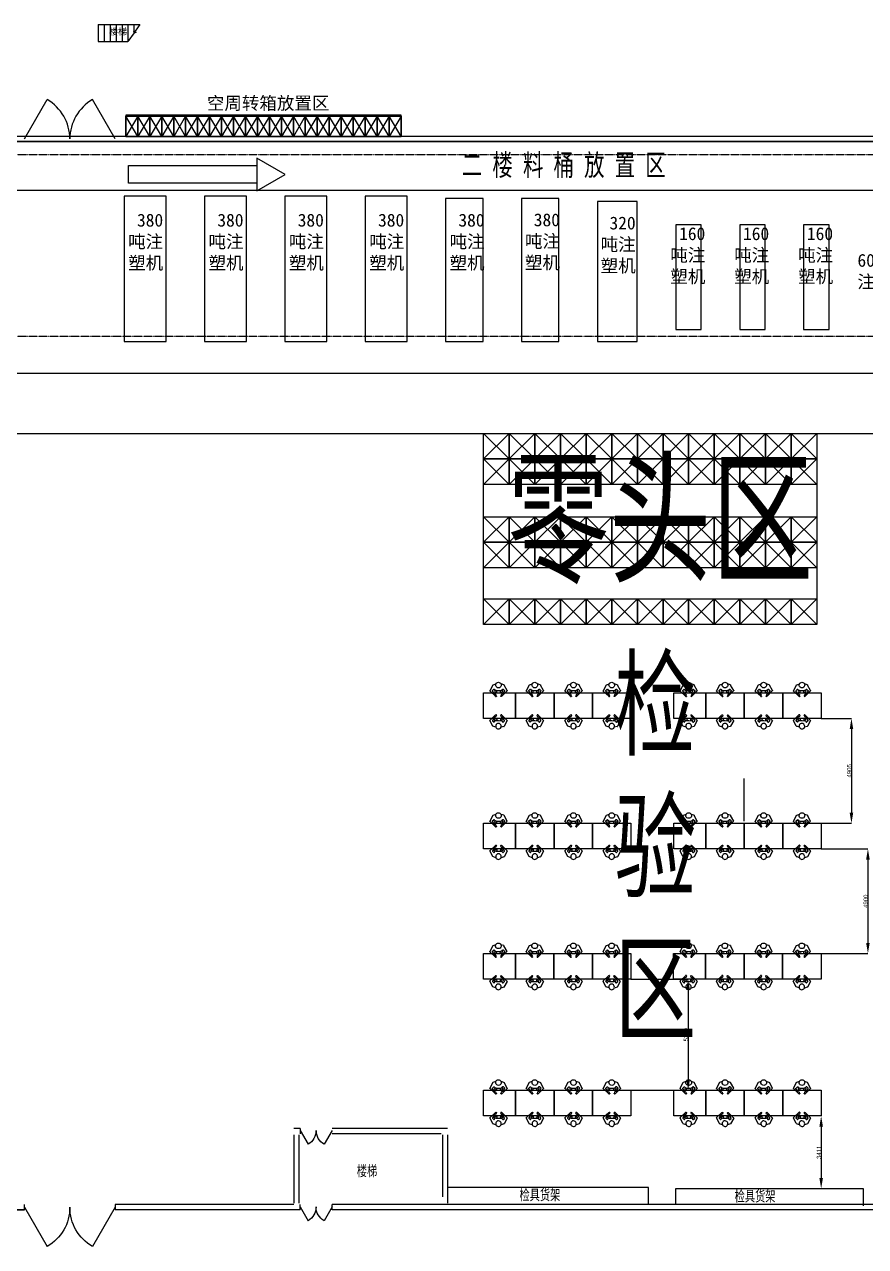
# Model space of a CAD drawing. Header units: millimetres. Extents: x 958 to 636282, y 2095 to 161571.
# Drawn here: x 461149 to 500509, y 85610 to 142815 of the extents above; entities that cross this region are included whole.
import ezdxf
from ezdxf.enums import TextEntityAlignment as Align

# ---------------------------------------------------------------- set-up
doc = ezdxf.new("R2010")
doc.units = ezdxf.units.MM
doc.linetypes.add('ACAD_ISO04W100', pattern=[30.5, 24, -3, 0.5, -3])
for name, color, linetype in [('9', 105, 'ACAD_ISO04W100'), ('STAIR', 6, 'Continuous'), ('wall', 2, 'Continuous'), ('WINDOW', 4, 'Continuous'), ('WINDOW_TEXT', 7, 'Continuous'), ('其他', 7, 'Continuous'), ('区域', 4, 'Continuous'), ('设备', 7, 'Continuous')]:
    doc.layers.add(name, color=color, linetype=linetype)
doc.layers.add('文字', color=7, linetype='Continuous', lineweight=25)
doc.styles.add('1', font='', dxfattribs={"width": 0.7})
doc.styles.add('SIMPLEX', font='SIMPLEX.SHX')
doc.styles.get("Standard").update_dxf_attribs({"font": 'arial.ttf'})
doc.styles.get('1').set_extended_font_data('FangSong_GB2312')
doc.dimstyles.new('4.0', dxfattribs={"dimtxt": 200, "dimasz": 500, "dimexe": 1.2, "dimexo": 0.5, "dimgap": 1.5, "dimtad": 1, "dimdec": 0, "dimdsep": 46, "dimtxsty": 'Standard', "dimcen": 2.5, "dimclrd": 3, "dimclre": 2, "dimclrt": 2, "dimadec": 0, "dimazin": 2, "dimtfac": 1, "dimtdec": 0, "dimtmove": 0, "dimatfit": 3, "dimfxl": 1, "dimtolj": 1, "dimtzin": 0, "dimarcsym": 0})

# ---------------------------------------------------------------- blocks, each defined once
blk = doc.blocks.new('_dblk1')
for p, q in [((-0.5, 0), (-0.25, -0.433)), ((0.5, 0), (0.25, -0.433))]:
    blk.add_line(p, q)
for centre, start, end in [((-0.5, 0), 300, 0), ((0.5, 0), 180, 240)]:
    blk.add_arc(centre, 0.5, start, end)
at = {"layer": 'WINDOW_TEXT', "style": 'SIMPLEX', "flags": 9}
blk.add_attdef('A', text='', height=1, dxfattribs=at).set_placement((0, 1.5), align=Align.MIDDLE)
blk = doc.blocks.new('M_A0GGR')
for p, q in [((-0.5, 0), (-0.25, -0.433)), ((0.5, 0), (0.25, -0.433))]:
    blk.add_line(p, q)
for centre, start, end in [((-0.5, 0), 300, 0), ((0.5, 0), 180, 240)]:
    blk.add_arc(centre, 0.5, start, end)
blk = doc.blocks.new('A$C35020EBF')
at = {"color": 4, "linetype": 'ByBlock'}
for p, q in [((433, 1338), (16, 925)), ((153, 895), (178, 982)), ((188, 993), (449, 1142)), ((412, 976), (300, 923)), ((506, 955), (412, 976)), ((893, 1106), (456, 1341)), ((473, 1138), (570, 1030)), ((567, 1001), (477, 934)), ((975, 863), (902, 1094)), ((0, 488), (3, 444)), ((11, 913), (6, 870)), ((8, 432), (412, 6)), ((133, 472), (26, 507)), ((31, 850), (140, 881)), ((169, 371), (146, 458)), ((433, 202), (177, 359)), ((292, 426), (323, 528)), ((402, 369), (292, 426)), ((300, 923), (327, 819)), ((323, 528), (452, 539)), ((327, 819), (457, 804)), ((497, 386), (402, 369)), ((434, 2), (879, 224)), ((455, 672), (451, 474)), ((458, 869), (455, 672)), ((558, 310), (458, 205)), ((468, 409), (556, 339)), ((888, 235), (969, 463))]:
    blk.add_line(p, q, dxfattribs=at)
at = {"color": 4, "linetype": 'ByBlock', "extrusion": (0, 0, -1)}
for centre, major_axis, start_param, end_param in [((197, 976), (-13.8, 13.8), 5.781166, 6.550917), ((447, 1324), (-13.8, 13.8), 0.004719, 1.280356), ((458, 1125), (-13.8, 13.8), 0.267732, 1.625242), ((555, 1017), (-13.8, 13.8), 1.625242, 3.286363), ((884, 1088), (-13.8, 13.8), 1.280356, 2.050777), ((19, 489), (13.8, 13.8), 3.859205, 5.815323), ((22, 446), (13.8, 13.8), 3.169331, 3.859205), ((22, 446), (13.8, 13.8), 3.169331, 3.859205), ((26, 868), (-13.8, 13.8), 3.641913, 5.598031), ((30, 911), (13.8, 13.8), 4.027234, 4.717108), ((127, 453), (13.8, 13.8), -0.467863, 0.534476), ((134, 900), (-13.8, 13.8), 2.639574, 3.641913), ((187, 375), (-13.8, 13.8), 4.477115, 5.246865), ((426, 19), (-13.8, 13.8), 3.464491, 4.740127), ((444, 218), (-13.8, 13.8), 3.119604, 4.477115), ((671, 496), (156, 156), 3.520813, 3.827245), ((677, 840), (-156, 156), 5.629991, 5.936422), ((544, 323), (-13.8, 13.8), 1.458483, 3.119604), ((886, 665), (218, 0), 1.181713, 5.134209), ((870, 241), (13.8, 13.8), 1.123273, 1.893694), ((886, 665), (-218, 0), 1.992351, 4.323042)]:
    blk.add_ellipse(centre, major_axis=major_axis, ratio=1, start_param=start_param, end_param=end_param, dxfattribs=at)
blk = doc.blocks.new('*D99')
at = {"color": 2, "lineweight": -2, "transparency": 16777216}
for p, q in [((489527, 98125), (492209, 98125)), ((489532, 92925), (492209, 92925))]:
    blk.add_line(p, q, dxfattribs=at)
at = {"color": 3, "lineweight": -2, "transparency": 16777216}
blk.add_line((492208, 97625), (492208, 93425), dxfattribs=at)
at = {"color": 3, "transparency": 16777216}
for points in [[(492124, 97625), (492291, 97625), (492208, 98125)], [(492124, 93425), (492291, 93425), (492208, 92925)]]:
    blk.add_solid(points, dxfattribs=at)
at = {"layer": 'Defpoints', "color": 0, "transparency": 16777216}
for p in [(489526, 98125), (489532, 92925), (492208, 92925)]:
    blk.add_point(p, dxfattribs=at)
at = {"color": 2, "transparency": 16777216, "insert": (492104, 95525), "char_height": 200, "attachment_point": 5, "rotation": 90}
blk.add_mtext('\\A1;5200', dxfattribs=at)
blk = doc.blocks.new('托盘')
for p, q in [((0, 1200), (1200, 0)), ((1200, 1200), (0, 0))]:
    blk.add_line(p, q)
blk.add_lwpolyline([(0, 1200), (1200, 1200), (1200, 0), (0, 0)], close=True)
blk = doc.blocks.new('*D101')
at = {"color": 2, "lineweight": -2, "transparency": 16777216}
for p, q in [((498432, 110329), (499851, 110329)), ((498432, 105425), (499851, 105425))]:
    blk.add_line(p, q, dxfattribs=at)
at = {"color": 3, "lineweight": -2, "transparency": 16777216}
blk.add_line((499849, 109829), (499849, 105925), dxfattribs=at)
at = {"color": 3, "transparency": 16777216}
for points in [[(499766, 109829), (499933, 109829), (499849, 110329)], [(499766, 105925), (499933, 105925), (499849, 105425)]]:
    blk.add_solid(points, dxfattribs=at)
at = {"layer": 'Defpoints', "color": 0, "transparency": 16777216}
for p in [(498432, 110329), (498432, 105425), (499849, 105425)]:
    blk.add_point(p, dxfattribs=at)
at = {"color": 2, "transparency": 16777216, "insert": (499746, 107877), "char_height": 200, "attachment_point": 5, "rotation": 90}
blk.add_mtext('\\A1;4905', dxfattribs=at)
blk = doc.blocks.new('*D102')
at = {"color": 2, "lineweight": -2, "transparency": 16777216}
for p, q in [((498432, 104225), (500620, 104225)), ((498432, 99325), (500620, 99325))]:
    blk.add_line(p, q, dxfattribs=at)
at = {"color": 3, "lineweight": -2, "transparency": 16777216}
blk.add_line((500619, 103725), (500619, 99825), dxfattribs=at)
at = {"color": 3, "transparency": 16777216}
for points in [[(500536, 103725), (500702, 103725), (500619, 104225)], [(500536, 99825), (500702, 99825), (500619, 99325)]]:
    blk.add_solid(points, dxfattribs=at)
at = {"layer": 'Defpoints', "color": 0, "transparency": 16777216}
for p in [(498432, 104225), (498432, 99325), (500619, 99325)]:
    blk.add_point(p, dxfattribs=at)
at = {"color": 2, "transparency": 16777216, "insert": (500515, 101775), "char_height": 200, "attachment_point": 5, "rotation": 90}
blk.add_mtext('\\A1;4900', dxfattribs=at)
blk = doc.blocks.new('*D103')
at = {"color": 2, "lineweight": -2, "transparency": 16777216}
for p, q in [((498431, 91725), (498431, 91725)), ((498431, 88314), (498431, 88314))]:
    blk.add_line(p, q, dxfattribs=at)
at = {"color": 3, "lineweight": -2, "transparency": 16777216}
blk.add_line((498432, 91225), (498432, 88814), dxfattribs=at)
at = {"color": 3, "transparency": 16777216}
for points in [[(498349, 91225), (498515, 91225), (498432, 91725)], [(498349, 88814), (498515, 88814), (498432, 88314)]]:
    blk.add_solid(points, dxfattribs=at)
at = {"layer": 'Defpoints', "color": 0, "transparency": 16777216}
for p in [(498432, 91725), (498432, 88314), (498432, 88314)]:
    blk.add_point(p, dxfattribs=at)
at = {"color": 2, "transparency": 16777216, "insert": (498328, 90019), "char_height": 200, "attachment_point": 5, "rotation": 90}
blk.add_mtext('\\A1;3411', dxfattribs=at)

msp = doc.modelspace()

# ---------------------------------------------------------------- linework, layer by layer
for p, q in [((530599.05, 137334.137), (418469.052, 137334.116)), ((449029.05, 123674.113), (524019.054, 123674.113)), ((494831.961, 105524.644), (494831.961, 107524.644)), ((473749.05, 87574.126), (465399.05, 87574.125)), ((521219.05, 87574.117), (475549.05, 87574.126))]:
    msp.add_line(p, q)
at = {"color": 4}
msp.add_lwpolyline([(465891.973, 137574.125), (478771.971, 137574.127), (478771.971, 138574.125), (465891.973, 138574.125)], close=True, dxfattribs=at)
at = {"color": 3}
for points in [[(472031.231, 136205.436), (472031.231, 135384.362), (466017.736, 135384.362), (466017.736, 136205.436)], [(473357.127, 135794.899), (472031.231, 136560.406), (472031.231, 135029.392)]]:
    msp.add_lwpolyline(points, close=True, dxfattribs=at)
msp.add_lwpolyline([(482631.461, 123674.113), (498231.461, 123674.113), (498231.461, 114723.482), (482631.461, 114723.482)], close=True)
at = {"color": 0}
for points in [[(484131.961, 111529.445), (484131.961, 110329.445), (482631.961, 110329.445), (482631.961, 111529.445)], [(485931.961, 111529.445), (485931.961, 110329.445), (484131.961, 110329.445), (484131.961, 111529.445)], [(487731.961, 111529.445), (487731.961, 110329.445), (485931.961, 110329.445), (485931.961, 111529.445)], [(489531.961, 111529.445), (489531.961, 110329.445), (487731.961, 110329.445), (487731.961, 111529.445)], [(493031.961, 111529.445), (493031.961, 110329.445), (491531.961, 110329.445), (491531.961, 111529.445)], [(494831.961, 111529.445), (494831.961, 110329.445), (493031.961, 110329.445), (493031.961, 111529.445)], [(496631.961, 111529.445), (496631.961, 110329.445), (494831.961, 110329.445), (494831.961, 111529.445)], [(498431.961, 111529.445), (498431.961, 110329.445), (496631.961, 110329.445), (496631.961, 111529.445)], [(484131.961, 105424.644), (484131.961, 104224.644), (482631.961, 104224.644), (482631.961, 105424.644)], [(485931.961, 105424.644), (485931.961, 104224.644), (484131.961, 104224.644), (484131.961, 105424.644)], [(487731.961, 105424.644), (487731.961, 104224.644), (485931.961, 104224.644), (485931.961, 105424.644)], [(489531.961, 105424.644), (489531.961, 104224.644), (487731.961, 104224.644), (487731.961, 105424.644)], [(493031.961, 105424.644), (493031.961, 104224.644), (491531.961, 104224.644), (491531.961, 105424.644)], [(494831.961, 105424.644), (494831.961, 104224.644), (493031.961, 104224.644), (493031.961, 105424.644)], [(496631.961, 105424.644), (496631.961, 104224.644), (494831.961, 104224.644), (494831.961, 105424.644)], [(498431.961, 105424.644), (498431.961, 104224.644), (496631.961, 104224.644), (496631.961, 105424.644)], [(484126.217, 99324.726), (484126.217, 98124.726), (482626.217, 98124.726), (482626.217, 99324.726)], [(485926.217, 99324.726), (485926.217, 98124.726), (484126.217, 98124.726), (484126.217, 99324.726)], [(487726.217, 99324.726), (487726.217, 98124.726), (485926.217, 98124.726), (485926.217, 99324.726)], [(489526.217, 99324.726), (489526.217, 98124.726), (487726.217, 98124.726), (487726.217, 99324.726)], [(493026.217, 99324.726), (493026.217, 98124.726), (491526.217, 98124.726), (491526.217, 99324.726)], [(494826.217, 99324.726), (494826.217, 98124.726), (493026.217, 98124.726), (493026.217, 99324.726)], [(496626.217, 99324.726), (496626.217, 98124.726), (494826.217, 98124.726), (494826.217, 99324.726)], [(498426.217, 99324.726), (498426.217, 98124.726), (496626.217, 98124.726), (496626.217, 99324.726)], [(484131.961, 92924.644), (484131.961, 91724.644), (482631.961, 91724.644), (482631.961, 92924.644)], [(485931.961, 92924.644), (485931.961, 91724.644), (484131.961, 91724.644), (484131.961, 92924.644)], [(487731.961, 92924.644), (487731.961, 91724.644), (485931.961, 91724.644), (485931.961, 92924.644)], [(489531.961, 92924.644), (489531.961, 91724.644), (487731.961, 91724.644), (487731.961, 92924.644)], [(493031.961, 92924.644), (493031.961, 91724.644), (491531.961, 91724.644), (491531.961, 92924.644)], [(494831.961, 92924.644), (494831.961, 91724.644), (493031.961, 91724.644), (493031.961, 92924.644)], [(496631.961, 92924.644), (496631.961, 91724.644), (494831.961, 91724.644), (494831.961, 92924.644)], [(498431.961, 92924.644), (498431.961, 91724.644), (496631.961, 91724.644), (496631.961, 92924.644)]]:
    msp.add_lwpolyline(points, close=True, dxfattribs=at)
for points in [[(474049.05, 91134.127), (473749.05, 91134.127)], [(474049.05, 91134.127), (474049.05, 90894.127)], [(480949.05, 91134.127), (475549.05, 91134.127)], [(473749.05, 90834.127), (473749.05, 87634.126)], [(473989.05, 90834.127), (473989.05, 87634.126)], [(480649.05, 90894.127), (475549.05, 90894.127)], [(480709.05, 90834.127), (480709.05, 87934.127)], [(480949.05, 90834.127), (480949.05, 87934.127)], [(490349.05, 87574.123), (490349.05, 88374.123), (480949.05, 88374.123), (480949.05, 87634.127)], [(500419.05, 87514.117), (500419.05, 88314.117), (491622.781, 88314.117), (491619.05, 87574.123)], [(460649.05, 87334.124), (461149.05, 87334.124), (461149.05, 87574.124)], [(465399.05, 87574.124), (465399.05, 87334.125)], [(474049.05, 87334.126), (474049.05, 87574.126)], [(475549.05, 87334.126), (475549.05, 87574.126)]]:
    msp.add_lwpolyline(points)
at = {"layer": '9', "color": 125, "ltscale": 0.1}
for p, q in [((530714.452, 136704.113), (420094.452, 136704.113)), ((530714.452, 128204.113), (420094.452, 128204.113))]:
    msp.add_line(p, q, dxfattribs=at)
at = {"layer": 'STAIR'}
for p, q in [((464594.679, 142814.709), (464594.679, 142014.709)), ((464594.679, 142814.709), (466542.975, 142814.709)), ((464874.679, 142814.709), (464874.679, 142014.709)), ((465154.679, 142814.709), (465154.679, 142014.709)), ((465154.679, 142814.709), (465154.679, 142014.709)), ((465434.679, 142814.709), (465434.679, 142014.709)), ((465714.679, 142814.709), (465714.679, 142014.709)), ((465994.679, 142814.709), (465994.679, 142014.709)), ((466244.858, 142507.127), (466276.143, 142424.465)), ((466364.492, 142426.979), (466244.858, 142507.127)), ((466274.679, 142814.709), (466274.679, 142487.149)), ((466542.975, 142814.709), (466324.712, 142496.962)), ((466324.712, 142496.962), (466364.492, 142426.979)), ((464594.679, 142014.709), (465994.679, 142014.709)), ((466276.143, 142424.465), (465994.679, 142014.709))]:
    msp.add_line(p, q, dxfattribs=at)
at = {"layer": 'wall'}
for p, q in [((540839.05, 137574.138), (418469.052, 137574.116)), ((461149.05, 87334.124), (419479.05, 87334.116)), ((474049.05, 87334.126), (465399.05, 87334.125)), ((521219.05, 87334.135), (475549.05, 87334.126))]:
    msp.add_line(p, q, dxfattribs=at)
at = {"layer": '其他'}
for p, q in [((466451.973, 137574.125), (465891.973, 138524.125)), ((466451.973, 138524.125), (465891.973, 137574.125)), ((467011.972, 137574.125), (466451.972, 138524.125)), ((467011.972, 138524.125), (466451.972, 137574.125)), ((467571.972, 137574.125), (467011.972, 138524.125)), ((467571.972, 138524.125), (467011.972, 137574.125)), ((468131.972, 137574.125), (467571.972, 138524.125)), ((468131.972, 138524.125), (467571.972, 137574.125)), ((468691.972, 137574.125), (468131.972, 138524.125)), ((468691.972, 138524.125), (468131.972, 137574.125)), ((469251.972, 137574.125), (468691.972, 138524.125)), ((469251.972, 138524.125), (468691.972, 137574.125)), ((469811.972, 137574.125), (469251.972, 138524.125)), ((469811.972, 138524.125), (469251.972, 137574.125)), ((470371.972, 137574.125), (469811.972, 138524.125)), ((470371.972, 138524.125), (469811.972, 137574.125)), ((470931.972, 137574.125), (470371.972, 138524.125)), ((470931.972, 138524.125), (470371.972, 137574.125)), ((471491.972, 137574.125), (470931.972, 138524.125)), ((471491.972, 138524.125), (470931.972, 137574.125)), ((472051.972, 137574.125), (471491.972, 138524.125)), ((472051.972, 138524.125), (471491.972, 137574.125)), ((472611.972, 137574.125), (472051.972, 138524.125)), ((472611.972, 138524.125), (472051.972, 137574.125)), ((473171.972, 137574.125), (472611.972, 138524.125)), ((473171.972, 138524.125), (472611.972, 137574.125)), ((473731.972, 137574.125), (473171.972, 138524.125)), ((473731.972, 138524.125), (473171.972, 137574.125)), ((474291.972, 137574.125), (473731.972, 138524.125)), ((474291.972, 138524.125), (473731.972, 137574.125)), ((474851.971, 137574.126), (474291.971, 138524.126)), ((474851.971, 138524.126), (474291.971, 137574.126)), ((475411.971, 137574.126), (474851.971, 138524.126)), ((475411.971, 138524.126), (474851.971, 137574.126)), ((475971.971, 137574.126), (475411.971, 138524.126)), ((475971.971, 138524.126), (475411.971, 137574.126)), ((476531.971, 137574.127), (475971.971, 138524.127)), ((476531.971, 138524.127), (475971.971, 137574.127)), ((477091.971, 137574.127), (476531.971, 138524.127)), ((477091.971, 138524.127), (476531.971, 137574.127)), ((477651.971, 137574.127), (477091.971, 138524.127)), ((477651.971, 138524.127), (477091.971, 137574.127)), ((478211.971, 137574.127), (477651.971, 138524.127)), ((478211.971, 138524.127), (477651.971, 137574.127)), ((478771.971, 137574.127), (478211.971, 138524.127)), ((478771.971, 138524.127), (478211.971, 137574.127))]:
    msp.add_line(p, q, dxfattribs=at)
for points in [[(466451.973, 138524.125), (466451.973, 137574.125), (465891.973, 137574.125), (465891.973, 138524.125)], [(467011.972, 138524.125), (467011.972, 137574.125), (466451.972, 137574.125), (466451.972, 138524.125)], [(467571.972, 138524.125), (467571.972, 137574.125), (467011.972, 137574.125), (467011.972, 138524.125)], [(468131.972, 138524.125), (468131.972, 137574.125), (467571.972, 137574.125), (467571.972, 138524.125)], [(468691.972, 138524.125), (468691.972, 137574.125), (468131.972, 137574.125), (468131.972, 138524.125)], [(469251.972, 138524.125), (469251.972, 137574.125), (468691.972, 137574.125), (468691.972, 138524.125)], [(469811.972, 138524.125), (469811.972, 137574.125), (469251.972, 137574.125), (469251.972, 138524.125)], [(470371.972, 138524.125), (470371.972, 137574.125), (469811.972, 137574.125), (469811.972, 138524.125)], [(470931.972, 138524.125), (470931.972, 137574.125), (470371.972, 137574.125), (470371.972, 138524.125)], [(471491.972, 138524.125), (471491.972, 137574.125), (470931.972, 137574.125), (470931.972, 138524.125)], [(472051.972, 138524.125), (472051.972, 137574.125), (471491.972, 137574.125), (471491.972, 138524.125)], [(472611.972, 138524.125), (472611.972, 137574.125), (472051.972, 137574.125), (472051.972, 138524.125)], [(473171.972, 138524.125), (473171.972, 137574.125), (472611.972, 137574.125), (472611.972, 138524.125)], [(473731.972, 138524.125), (473731.972, 137574.125), (473171.972, 137574.125), (473171.972, 138524.125)], [(474291.972, 138524.125), (474291.972, 137574.125), (473731.972, 137574.125), (473731.972, 138524.125)], [(474851.971, 138524.126), (474851.971, 137574.126), (474291.971, 137574.126), (474291.971, 138524.126)], [(475411.971, 138524.126), (475411.971, 137574.126), (474851.971, 137574.126), (474851.971, 138524.126)], [(475971.971, 138524.126), (475971.971, 137574.126), (475411.971, 137574.126), (475411.971, 138524.126)], [(476531.971, 138524.127), (476531.971, 137574.127), (475971.971, 137574.127), (475971.971, 138524.127)], [(477091.971, 138524.127), (477091.971, 137574.127), (476531.971, 137574.127), (476531.971, 138524.127)], [(477651.971, 138524.127), (477651.971, 137574.127), (477091.971, 137574.127), (477091.971, 138524.127)], [(478211.971, 138524.127), (478211.971, 137574.127), (477651.971, 137574.127), (477651.971, 138524.127)], [(478771.971, 138524.127), (478771.971, 137574.127), (478211.971, 137574.127), (478211.971, 138524.127)]]:
    msp.add_lwpolyline(points, close=True, dxfattribs=at)
at = {"layer": '区域'}
msp.add_line((525549.052, 126474.113), (450949.05, 126474.113), dxfattribs=at)
msp.add_lwpolyline([(460349.05, 137334.123), (502349.05, 137334.123), (502349.05, 135034.123), (460349.05, 135034.123)], close=True, dxfattribs=at)
at = {"layer": '设备'}
for points in [[(467779.038, 134774.125), (465819.038, 134774.125), (465819.038, 127974.125), (467779.038, 127974.125)], [(471539.038, 134774.125), (469579.038, 134774.125), (469579.038, 127974.125), (471539.038, 127974.125)], [(475299.038, 134774.125), (473339.038, 134774.125), (473339.038, 127974.125), (475299.038, 127974.125)], [(479059.038, 134774.125), (477099.038, 134774.125), (477099.038, 127974.125), (479059.038, 127974.125)], [(482609.038, 134674.125), (480859.038, 134674.125), (480859.038, 127974.125), (482609.038, 127974.125)], [(486159.038, 134674.125), (484409.038, 134674.125), (484409.038, 127974.125), (486159.038, 127974.125)], [(489829.038, 134524.125), (487959.038, 134524.125), (487959.038, 127974.125), (489829.038, 127974.125)], [(492819.038, 133434.123), (491629.038, 133434.123), (491629.038, 128534.123), (492819.038, 128534.123)], [(495809.038, 133434.123), (494619.038, 133434.123), (494619.038, 128534.123), (495809.038, 128534.123)], [(498799.038, 133434.123), (497609.038, 133434.123), (497609.038, 128534.123), (498799.038, 128534.123)]]:
    msp.add_lwpolyline(points, close=True, dxfattribs=at)

# ---------------------------------------------------------------- block references
for p in [(482631.461, 122474.113), (483831.461, 122474.113), (485031.461, 122474.113), (486231.461, 122474.113), (487431.461, 122474.113), (488631.461, 122474.113), (489831.461, 122474.113), (491031.461, 122474.113), (492231.461, 122474.113), (493431.461, 122474.113), (494631.461, 122474.113), (495831.461, 122474.113), (497031.461, 122474.113), (482631.461, 121274.113), (483831.461, 121274.113), (485031.461, 121274.113), (486231.461, 121274.113), (487431.461, 121274.113), (488631.461, 121274.113), (489831.461, 121274.113), (491031.461, 121274.113), (492231.461, 121274.113), (493431.461, 121274.113), (494631.461, 121274.113), (495831.461, 121274.113), (497031.461, 121274.113), (482631.461, 118574.113), (483831.461, 118574.113), (485031.461, 118574.113), (486231.461, 118574.113), (487431.461, 118574.113), (488631.461, 118574.113), (489831.461, 118574.113), (491031.461, 118574.113), (492231.461, 118574.113), (493431.461, 118574.113), (494631.461, 118574.113), (495831.461, 118574.113), (497031.461, 118574.113), (482631.461, 117374.113), (483831.461, 117374.113), (485031.461, 117374.113), (486231.461, 117374.113), (487431.461, 117374.113), (488631.461, 117374.113), (489831.461, 117374.113), (491031.461, 117374.113), (492231.461, 117374.113), (493431.461, 117374.113), (494631.461, 117374.113), (495831.461, 117374.113), (497031.461, 117374.113), (482631.461, 114723.482), (483831.461, 114723.482), (485031.461, 114723.482), (486231.461, 114723.482), (487431.461, 114723.482), (488631.461, 114723.482), (489831.461, 114723.482), (491031.461, 114723.482), (492231.461, 114723.482), (493431.461, 114723.482), (494631.461, 114723.482), (495831.461, 114723.482), (497031.461, 114723.482)]:
    msp.add_blockref('托盘', p)
at = {"yscale": 0.5999999999767169, "zscale": 0.6000000000000001}
for p, xscale, rotation in [((483745.602, 111372.024), 0.6000000002451986, 91.72114114350649), ((485446.486, 111372.024), 0.6000000002451986, 91.72114114350649), ((487256.855, 111372.024), 0.6000000002451986, 91.72114114350649), ((489046.486, 111372.024), 0.6000000002451986, 91.72114114350649), ((492645.602, 111372.024), 0.6000000002451986, 91.72114114350649), ((494346.486, 111372.024), 0.6000000002451986, 91.72114114350649), ((496156.855, 111372.024), 0.6000000002451986, 91.72114114350649), ((497946.486, 111372.024), 0.6000000002451986, 91.72114114350649), ((483745.602, 110486.867), -0.6000000002451986, 88.27885885649344), ((485446.486, 110486.867), -0.6000000002451986, 88.27885885649344), ((487256.855, 110486.867), -0.6000000002451986, 88.27885885649344), ((489046.486, 110486.867), -0.6000000002451986, 88.27885885649344), ((492645.602, 110486.867), -0.6000000002451986, 88.27885885649344), ((494346.486, 110486.867), -0.6000000002451986, 88.27885885649344), ((496156.855, 110486.867), -0.6000000002451986, 88.27885885649344), ((497946.486, 110486.867), -0.6000000002451986, 88.27885885649344), ((483745.602, 105267.223), 0.6000000002451986, 91.72114114350649), ((485446.486, 105267.223), 0.6000000002451986, 91.72114114350649), ((487256.855, 105267.223), 0.6000000002451986, 91.72114114350649), ((489046.486, 105267.223), 0.6000000002451986, 91.72114114350649), ((492645.602, 105267.223), 0.6000000002451986, 91.72114114350649), ((494346.486, 105267.223), 0.6000000002451986, 91.72114114350649), ((496156.855, 105267.223), 0.6000000002451986, 91.72114114350649), ((497946.486, 105267.223), 0.6000000002451986, 91.72114114350649), ((483745.602, 104382.065), -0.6000000002451986, 88.27885885649344), ((485446.486, 104382.065), -0.6000000002451986, 88.27885885649344), ((487256.855, 104382.065), -0.6000000002451986, 88.27885885649344), ((489046.486, 104382.065), -0.6000000002451986, 88.27885885649344), ((492645.602, 104382.065), -0.6000000002451986, 88.27885885649344), ((494346.486, 104382.065), -0.6000000002451986, 88.27885885649344), ((496156.855, 104382.065), -0.6000000002451986, 88.27885885649344), ((497946.486, 104382.065), -0.6000000002451986, 88.27885885649344), ((483739.858, 99167.305), 0.6000000002451986, 91.72114114350649), ((485440.741, 99167.305), 0.6000000002451986, 91.72114114350649), ((487251.11, 99167.305), 0.6000000002451986, 91.72114114350649), ((489040.741, 99167.305), 0.6000000002451986, 91.72114114350649), ((492639.858, 99167.305), 0.6000000002451986, 91.72114114350649), ((494340.741, 99167.305), 0.6000000002451986, 91.72114114350649), ((496151.11, 99167.305), 0.6000000002451986, 91.72114114350649), ((497940.741, 99167.305), 0.6000000002451986, 91.72114114350649), ((483739.858, 98282.148), -0.6000000002451986, 88.27885885649344), ((485440.741, 98282.148), -0.6000000002451986, 88.27885885649344), ((487251.11, 98282.148), -0.6000000002451986, 88.27885885649344), ((489040.741, 98282.148), -0.6000000002451986, 88.27885885649344), ((492639.858, 98282.148), -0.6000000002451986, 88.27885885649344), ((494340.741, 98282.148), -0.6000000002451986, 88.27885885649344), ((496151.11, 98282.148), -0.6000000002451986, 88.27885885649344), ((497940.741, 98282.148), -0.6000000002451986, 88.27885885649344), ((483745.602, 92767.223), 0.6000000002451986, 91.72114114350649), ((485446.486, 92767.223), 0.6000000002451986, 91.72114114350649), ((487256.855, 92767.223), 0.6000000002451986, 91.72114114350649), ((489046.486, 92767.223), 0.6000000002451986, 91.72114114350649), ((492645.602, 92767.223), 0.6000000002451986, 91.72114114350649), ((494346.486, 92767.223), 0.6000000002451986, 91.72114114350649), ((496156.855, 92767.223), 0.6000000002451986, 91.72114114350649), ((497946.486, 92767.223), 0.6000000002451986, 91.72114114350649), ((483745.602, 91882.065), -0.6000000002451986, 88.27885885649344), ((485446.486, 91882.065), -0.6000000002451986, 88.27885885649344), ((487256.855, 91882.065), -0.6000000002451986, 88.27885885649344), ((489046.486, 91882.065), -0.6000000002451986, 88.27885885649344), ((492645.602, 91882.065), -0.6000000002451986, 88.27885885649344), ((494346.486, 91882.065), -0.6000000002451986, 88.27885885649344), ((496156.855, 91882.065), -0.6000000002451986, 88.27885885649344), ((497946.486, 91882.065), -0.6000000002451986, 88.27885885649344)]:
    msp.add_blockref('A$C35020EBF', p, dxfattribs=dict(at, xscale=xscale, rotation=rotation))
at = {"layer": 'WINDOW', "xscale": 4250, "yscale": 4250, "zscale": 4250, "rotation": 180}
msp.add_blockref('M_A0GGR', (463274.05, 137457.943), dxfattribs=at)
msp.add_blockref('M_A0GGR', (463274.05, 137457.943), dxfattribs=at)
at = {"layer": 'WINDOW'}
for name, p, xscale, yscale, zscale in [('_dblk1', (474799.05, 91045.743), -1500, 1500, 1500), ('M_A0GGR', (463274.05, 87450.282), -4250, 4250, 4250), ('_dblk1', (474796.197, 87467.239), -1500, 1500, 1500)]:
    msp.add_blockref(name, p, dxfattribs=dict(at, xscale=xscale, yscale=yscale, zscale=zscale))

# ---------------------------------------------------------------- texts
at = {"attachment_point": 1, "style": '1'}
for s, insert, char_height, width in [('二 楼 料 桶 放 置 区', (481615.307, 136737.509), 1000, 9826.41961), ('{\\C3;零头区}', (483744.018, 122209.042), 5000, 17769.99812), ('楼梯', (476701.683, 89405.713), 500, 2940.00206), ('检具货架', (484313.538, 88282.645), 500, 2940.00206), ('检具货架', (494383.538, 88222.639), 500, 2940.00206)]:
    msp.add_mtext(s, dxfattribs=dict(at, insert=insert, char_height=char_height, width=width))
at = {"color": 3, "insert": (488764.516, 113023.096), "char_height": 4000, "width": 17769.99812, "attachment_point": 1, "style": '1'}
msp.add_mtext('检\\P验\\P区', dxfattribs=at)
at = {"layer": '文字', "attachment_point": 1, "style": '1'}
for s, insert, char_height, width in [('{\\W1;\\C0;楼梯}', (465109.233, 142629.755), 300, 1777.40491), ('{\\W1;\\C0;空周转箱放置区}', (469689.158, 139430.062), 600, 6519.25394)]:
    msp.add_mtext(s, dxfattribs=dict(at, insert=insert, char_height=char_height, width=width))
at = {"layer": '设备', "char_height": 600, "width": 1937.29098, "attachment_point": 3, "style": '1'}
for s, insert in [('{\\W1;\\C0;380吨注塑机}', (467640.227, 133953.254)), ('{\\W1;\\C0;380吨注塑机}', (471400.227, 133953.254)), ('{\\W1;\\C0;380吨注塑机}', (475160.227, 133953.254)), ('{\\W1;\\C0;380吨注塑机}', (478920.227, 133953.254)), ('{\\W1;\\C0;380吨注塑机}', (482680.227, 133953.254)), ('{\\W1;\\C0;380吨注塑机}', (486208.345, 133967.735)), ('{\\W1;\\C0;320吨注塑机}', (489750.005, 133819.519)), ('{\\W1;\\C0;160吨注塑机}', (493009.558, 133319.208)), ('{\\W1;\\C0;160吨注塑机}', (495999.558, 133319.208)), ('{\\W1;\\C0;160吨注塑机}', (498989.558, 133319.208)), ('{\\W1;\\C0;60吨注塑机}', (501765.207, 132074.117))]:
    msp.add_mtext(s, dxfattribs=dict(at, insert=insert))

# ---------------------------------------------------------------- dimensions: what is measured, and where the dimension line sits
for base, p1, p2, picture, middle in [((499849.377, 105424.644), (498431.961, 110329.445), (498431.961, 105424.644), '*D101', (499745.763, 107877.045)), ((500619.059, 99324.726), (498431.961, 104224.644), (498431.961, 99324.726), '*D102', (500515.444, 101774.685)), ((492207.544, 92924.644), (489526.217, 98124.726), (489531.961, 92924.644), '*D99', (492103.929, 95524.685)), ((498431.961, 88314.117), (498431.961, 91724.644), (498431.961, 88314.117), '*D103', (498328.279, 90019.381))]:
    dim = msp.add_linear_dim(base=base, p1=p1, p2=p2, angle=90, dimstyle='4.0')
    dim.commit()
    dim.dimension.update_dxf_attribs({"geometry": picture, "text_midpoint": middle})

doc.saveas('drawing.dxf')
